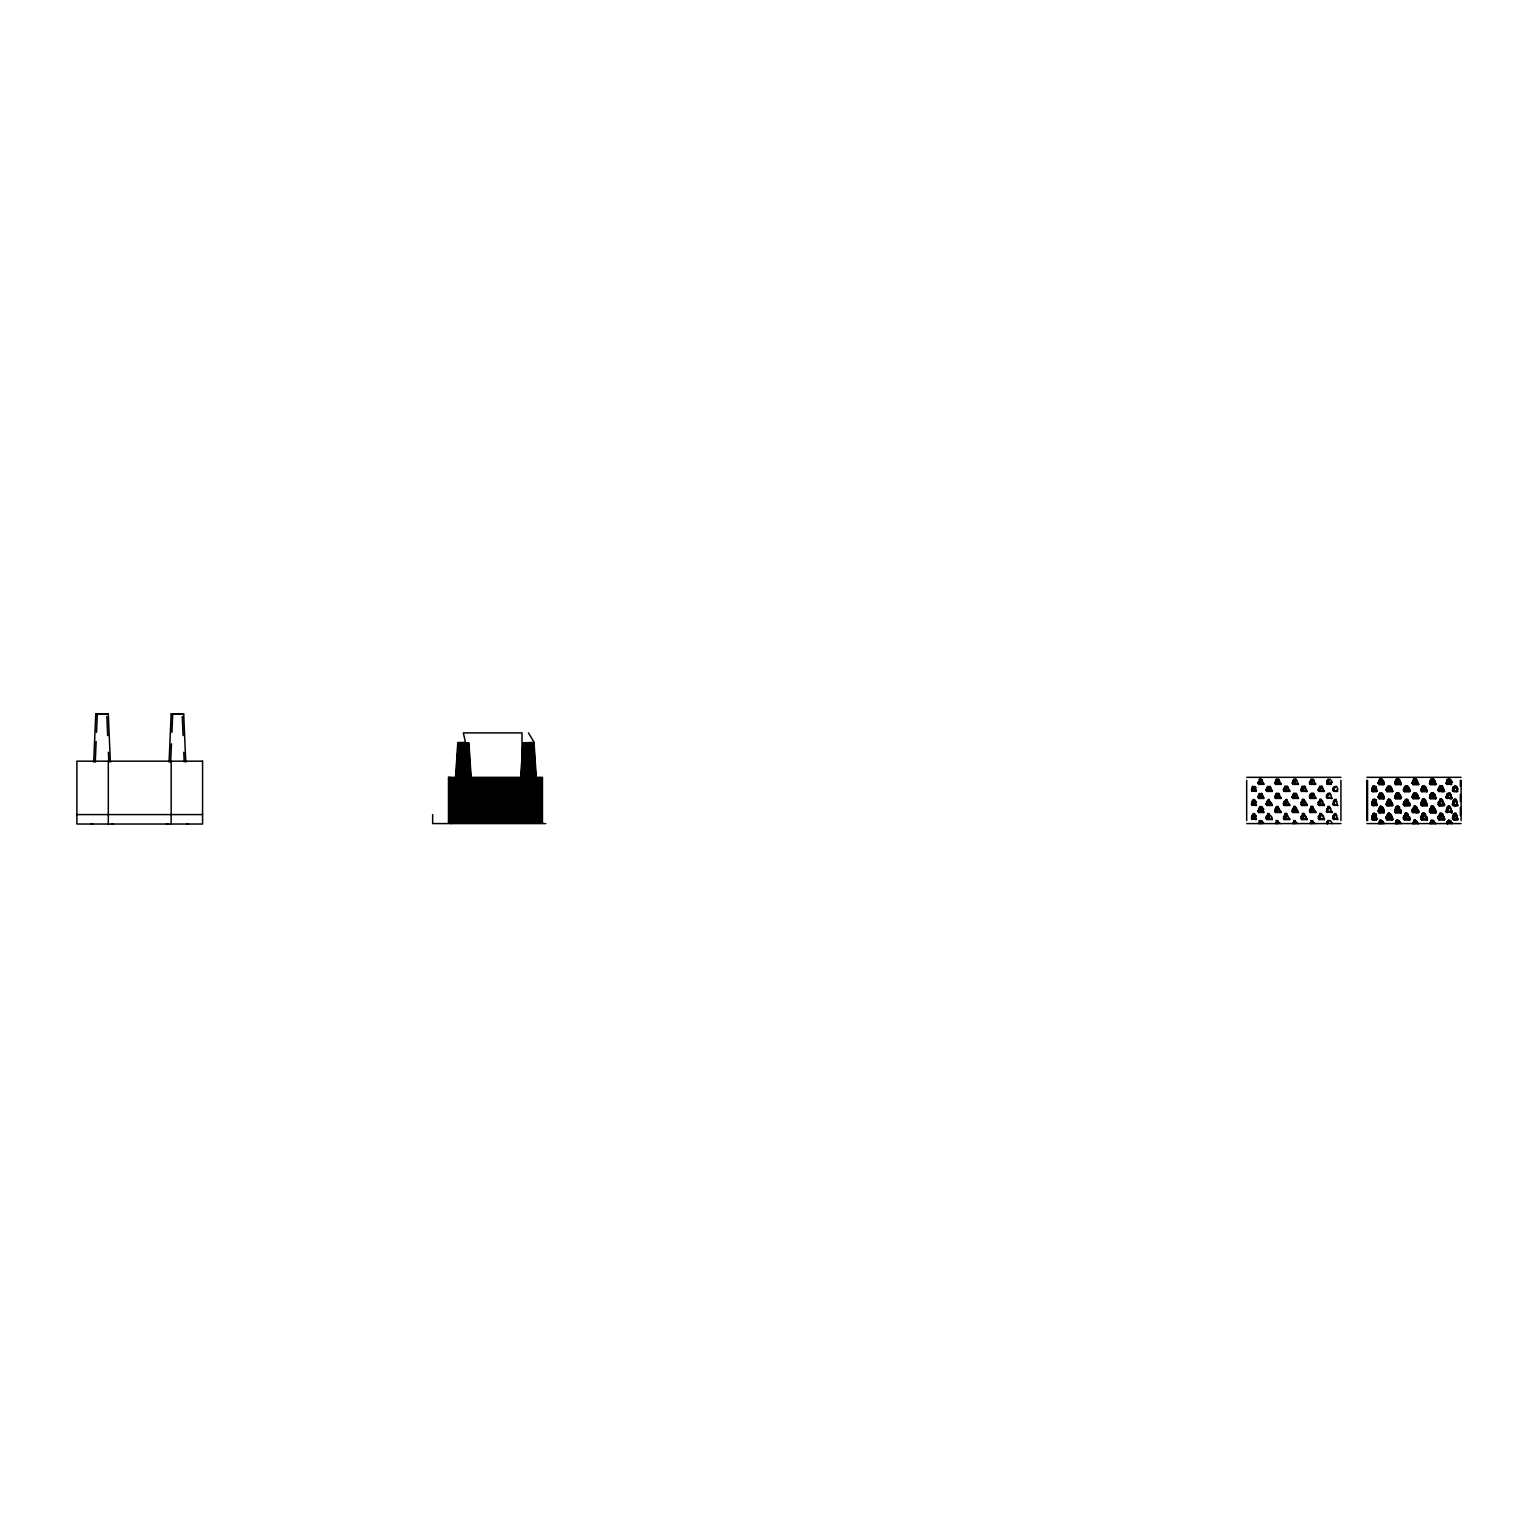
<?xml version="1.0" encoding="UTF-8"?>
<svg xmlns="http://www.w3.org/2000/svg" width="1538" height="1538" viewBox="0 0 1538 1538"><rect width="100%" height="100%" fill="white"/><g stroke="black" fill="none" stroke-linecap="round" stroke-linejoin="round"><path stroke-width="1.5" d="M1439.914 803.394L1440.529 799.106L1443.605 802.471M1320.796 803.47L1320.546 799.452L1320.123 803.47M1320.796 789.398L1321.315 786.379L1324.391 791.397L1318.97 791.397L1318.181 789.398L1319.469 790.397L1319.508 789.398M1372.107 818.639L1372.627 817.255L1374.78 818.85C1380.393 818.235 1372.78 822.023 1372.107 818.639L1374.78 818.85L1374.453 817.389M1404.79 815.255L1405.04 813.41L1406.866 813.294L1410.038 819.677L1404.271 819.773L1403.252 817.466L1404.252 815.409L1405.674 817.466M1421.631 815.409L1420.612 817.485L1421.65 819.773L1427.418 819.677L1427.072 818.581L1422.169 818.87L1421.631 815.409L1423.073 817.466M1320.796 816.543L1321.315 813.525L1323.622 816.543M1404.002 789.129L1404.271 791.609L1409.231 791.705L1410.115 790.321L1404.713 790.686L1404.002 789.129L1405.905 785.976L1409.116 788.379M1406.77 817.524L1406.866 813.294M1413.076 781.342L1414.652 782.361L1413.864 779.343L1416.229 779.343L1418.69 784.457L1418.363 783.342L1414.422 783.746L1413.71 779.208L1416.325 779.17L1417.805 781.342M1440.933 817.524L1441.49 813.525L1444.336 817.543M1318.95 789.398L1319.758 787.379L1320.123 790.397M1430.859 808.219L1431.109 806.354L1432.935 806.258L1436.204 811.43L1430.859 811.833L1430.321 808.373L1431.763 810.43M1439.683 789.398L1439.645 790.397L1439.145 787.379L1440.299 790.397M1327.832 810.507L1327.928 807.488L1329.428 806.489L1332.023 812.506L1326.448 811.506L1328.044 806.489L1329.428 806.489M1415.479 782.323L1415.633 779.824L1414.191 779.997M1448.008 810.507L1448.104 807.488L1449.603 806.489L1452.199 812.506L1446.604 811.506L1448.219 806.489L1449.603 806.489M1320.123 817.543L1319.758 813.525L1321.315 813.525M1327.832 796.434L1328.044 793.416L1330.101 793.416L1332.023 798.433L1326.487 797.434L1326.602 795.415L1329.428 793.416L1330.755 794.415M1440.299 817.543L1439.914 813.525L1441.49 813.525M1448.008 796.434L1448.219 793.416L1450.276 793.416L1452.199 798.433L1446.662 797.434L1446.777 795.415L1449.603 793.416L1450.93 794.415M1327.832 782.361L1328.044 779.343L1329.428 779.343L1327.256 783.361M1396.331 779.208L1397.023 783.746L1401.003 783.361L1401.329 784.457L1395.581 784.572L1394.774 782.227L1396.331 779.208L1398.946 779.151L1400.426 781.342M1404.252 815.409L1404.771 818.87L1409.692 818.601L1410.038 819.677M1440.299 803.47L1441.49 799.222M1448.008 782.361L1448.219 779.343L1449.603 779.343L1447.431 783.361M1417.613 809.276L1418.824 811.43L1413.46 811.833L1414.249 809.334L1412.941 808.373L1414.364 810.411L1414.537 806.162L1418.594 810.507M1327.832 823.58L1328.044 820.561L1329.428 820.561L1327.332 821.561L1327.332 823.58L1328.044 821.561M1334.888 801.452L1332.831 804.47L1337.695 805.47L1335.907 799.452L1333.504 803.47L1333.465 802.471M1381.566 811.91L1378.779 810.238L1379.067 808.373L1381.278 809.334L1381.566 811.91L1384.373 811.564L1380.393 806.335L1379.413 808.257L1381.47 810.411M1448.008 823.58L1448.219 820.561L1449.603 820.561L1446.604 823.176L1448.585 820.158L1451.757 823.58M1454.525 801.452L1453.679 803.47L1456.082 799.452L1457.851 805.47L1453.025 804.47L1455.063 801.452M1327.256 797.434L1327.332 794.415L1328.774 795.415M1404.675 816.217L1405.04 813.41L1406.751 813.525L1409.904 819.562L1404.386 819.562L1404.386 816.543M1422.169 815.255L1422.419 813.391L1424.246 813.294L1424.188 816.486L1424.13 813.525L1422.554 813.525L1423.342 816.543L1422.554 815.524M1447.431 797.434L1447.508 794.415L1448.95 795.415M1333.465 789.398L1335.907 786.379M1446.874 810.43L1446.854 808.334M1453.641 789.398L1455.063 786.379L1456.832 788.379M1398.849 822.561L1397.273 820.561L1397.273 823.58L1396.485 820.561L1400.637 823.407L1396.792 823.272L1396.35 820.427L1398.177 820.331L1401.214 823.58M1414.422 783.746L1412.691 782.092L1413.71 779.208M1430.744 809.18L1431.109 806.354M1319.469 818.543L1318.97 815.524L1319.546 816.543M1381.547 797.818L1378.779 796.165L1378.298 797.511L1379.759 798.818L1384.238 798.549L1384.296 797.472L1381.547 797.818L1379.721 793.281L1382.508 793.916L1382.489 796.396M1422.054 816.217L1422.419 813.391M1439.645 818.543L1439.145 815.524L1439.703 816.543M1379.721 779.208L1382.028 779.132L1384.315 783.284L1381.528 783.746L1379.721 779.208L1382.508 779.824L1382.489 782.323M1319.489 803.47L1319.469 804.47L1318.181 802.471L1318.97 801.452L1320.142 802.471L1318.97 801.452M1337.272 789.398L1337.272 791.397L1334.35 791.397L1333.138 788.379L1334.888 787.379L1333.523 788.379M1417.998 823.426L1415.556 820.331L1413.73 820.427L1414.191 823.272L1418.594 823.58M1432.897 782.323L1432.916 779.035L1431.09 779.208L1431.82 783.765L1435.704 783.323L1436.05 784.418L1433.666 779.228L1435.185 781.342M1432.878 796.396L1433.032 793.916L1431.09 793.281L1433.704 793.224L1435.185 795.415M1432.878 810.488L1432.935 806.258M1439.664 803.47L1439.645 804.47L1438.357 802.471L1439.472 801.183M1452.833 787.033L1455.621 786.149L1457.447 791.397L1453.122 790.397L1455.063 787.379L1453.698 788.379M1405.597 800.144L1407.904 800.202L1410.019 805.585L1405.117 805.874L1403.348 804.566L1405.021 800.318L1406.828 801.202L1406.77 803.451L1406.751 799.452L1406.751 801.452L1405.963 800.452M1431.244 796.434L1431.244 797.434L1429.667 795.415L1430.34 798.645L1436.088 798.53L1435.761 797.434L1430.821 797.741L1431.09 793.281M1328.851 781.342L1327.332 780.343L1326.813 783.361L1326.948 782.361M1413.46 808.219L1413.749 806.373L1415.441 806.489L1417.805 810.507M1449.027 781.342L1447.508 780.343L1446.989 783.361L1447.123 782.361M1327.256 810.507L1328.044 806.489M1440.952 816.486L1440.568 813.141L1439.933 817.485M1447.566 821.427L1446.816 823.33L1451.276 823.445M1447.431 810.507L1448.219 808.488M1333.465 816.543L1333.504 815.524M1435.377 823.426L1432.935 820.331L1431.109 820.427L1431.57 823.272L1435.973 823.58M1453.641 816.543L1453.679 815.524M1453.429 819.639L1452.872 817.485L1453.006 818.677C1458.524 825.022 1458.409 810.18 1453.179 814.16M1322.872 788.379L1322.103 786.379L1319.758 786.379L1320.142 788.379L1318.97 787.379M1439.703 786.226L1440.01 790.801L1444.009 790.378L1444.432 791.474L1442.202 786.226L1439.703 786.226L1439.895 789.302M1443.605 788.379L1442.26 786.379L1439.914 786.379L1440.318 788.379L1439.145 787.379M1453.256 815.371L1452.968 818.543L1457.851 819.562L1456.082 813.525L1453.795 814.525L1456.082 813.525L1456.409 814.525M93.683 762.098L95.76 713.978L108.314 713.978L110.371 762.098M95.26 762.156L96.144 741.547M96.529 732.376L97.317 714.055M169.084 762.098L171.16 713.978L183.695 713.978L185.771 762.098M170.66 762.156L171.449 743.834M171.929 732.376L172.717 714.055L183.714 713.978M1447.719 810.488L1447.835 808.296M1439.472 815.255L1439.203 818.889L1444.567 818.466L1444.567 819.562L1439.145 819.562L1439.145 815.524M1447.719 796.396L1448.027 793.935M1447.739 782.323L1449.354 779.112L1451.257 784.495L1446.047 783.496L1447.027 779.997L1449.354 779.112M1454.448 786.226L1453.968 791.609L1456.947 791.609L1457.447 789.398M1454.467 799.318L1452.353 804.797C1459.716 811.295 1457.236 794.012 1452.718 801.279M1375.76 787.379L1372.723 786.379L1372.127 790.474L1373.146 791.782L1376.721 791.512L1375.587 787.302L1373.645 785.976L1373.299 788.071L1375.664 790.782L1376.779 790.321M1453.218 788.302L1453.025 790.397L1457.447 791.397M1376.721 805.604C1377.414 799.414 1371.262 797.703 1372.127 804.547L1373.665 805.893L1377.298 804.778L1372.127 804.547M1376.01 819.927L1376.625 817.543L1374.876 813.525M1379.413 794.204L1379.086 798.645M1327.294 823.58L1328.044 820.561M1371.723 804.47L1376.645 804.47L1376.202 805.47L1371.723 804.47L1372.723 800.452L1376.029 801.452L1374.876 799.452M1329.928 782.361L1331.389 782.361L1331.389 784.361L1327.332 784.361L1327.332 780.343M1415.556 806.258L1415.479 810.488L1415.441 806.489M1450.084 782.361L1451.564 782.361L1451.564 784.361L1447.508 784.361L1447.508 780.343M1318.97 802.471L1318.97 805.47L1324.391 805.47L1321.315 799.452L1319.758 799.452L1319.546 802.471M1439.145 802.471L1439.184 804.797C1445.682 803.682 1444.874 806.777 1438.972 805.701L1438.222 802.375L1439.914 801.452L1440.299 802.471L1438.953 801.336M1383.162 823.58L1379.432 822.311L1379.759 820.446L1383.277 822.33M1422.15 801.202L1423.054 803.374L1422.439 799.356L1424.246 799.222L1426.495 802.471M1439.164 802.144L1439.145 805.47L1444.567 805.47L1441.49 799.452L1439.914 799.452L1439.722 802.471L1439.145 801.452M1449.969 793.243L1446.97 794.089L1446.97 797.838L1451.238 797.415L1451.834 798.53L1449.354 793.05M1395.235 810.199L1395.581 812.718L1401.349 812.641L1401.003 811.545L1396.062 811.814L1395.562 808.373L1396.408 806.412L1398.061 808.488L1396.485 807.488L1398.061 806.489L1401.214 812.506L1395.697 812.506L1394.889 809.507L1396.485 811.506L1396.485 810.507M1444.009 790.378L1442.163 791.82L1438.088 790.474C1438.049 787.283 1440.606 787.994 1438.953 787.264M1447.777 806.354L1445.951 811.756L1451.853 812.622L1450.276 807.258L1448.565 806.104L1447.316 807.123M1379.125 780.285L1379.086 784.553L1383.469 784.688L1384.315 783.284M1427.399 791.493L1424.207 786.014L1422.15 787.148L1423.131 790.801L1427.053 790.397L1427.399 791.493L1421.65 791.609L1421.631 787.264L1423.131 790.801M1447.123 784.572L1446.297 783.438C1446.451 780.42 1447.296 785.726 1449.892 783.515L1451.257 784.495M1384.238 798.549L1382.028 793.204L1379.721 793.281M1447.546 808.488L1446.97 810.507L1446.777 809.507M1380.624 810.507L1380.759 811.506L1378.144 810.507L1379.086 812.718L1384.238 812.641L1383.585 809.43M1387.449 815.275L1387.776 813.429L1389.506 813.294L1392.659 819.677L1387.007 819.773L1386.988 815.409L1388.526 817.447M1436.088 798.53L1434.627 794.339M1387.43 787.187L1386.238 789.263L1387.007 791.609L1392.64 791.512L1391.198 787.302L1388.564 785.976L1387.43 787.187L1388.603 790.782L1392.736 790.321M1413.46 794.166L1412.153 796.299L1412.961 798.645L1418.709 798.549L1417.248 794.339L1414.614 792.993L1413.46 794.166L1414.441 797.838L1418.805 797.357M1422.554 802.471L1422.554 799.452L1424.13 799.452L1427.283 805.47L1421.766 805.47L1420.977 803.47L1421.766 801.452L1423.342 802.471L1422.554 801.452L1420.881 802.394L1420.727 804.566L1422.496 805.874L1427.399 805.585L1425.937 801.375M1390.275 786.168L1389.545 789.359L1389.506 787.379L1390.179 788.379M1398.946 793.204L1401.445 797.357L1397.042 797.818L1395.966 795.108L1396.331 793.281L1398.946 793.204L1398.08 796.396L1398.061 794.415L1399.638 796.434M1401.445 797.357L1400.522 798.78L1395.581 798.645L1395.562 794.3L1397.042 797.818M1416.325 793.204L1415.479 796.396L1415.441 794.415L1416.229 795.415M1430.455 810.507L1430.455 808.488L1432.032 809.507L1431.244 808.488L1429.302 810.43L1431.186 812.91L1436.088 812.622L1436.204 811.43M1446.393 809.392L1447.623 808.219M1454.467 813.391L1452.41 817.37M1263.082 783.361L1263.755 784.361L1258.661 784.361L1257.988 782.361L1260.526 783.361L1259.564 781.342L1261.371 783.361M1378.779 810.238L1378.836 812.506L1383.931 812.506L1382.835 809.507M1383.258 783.361L1383.931 784.361L1378.836 784.361L1378.144 782.361L1380.701 783.361L1379.74 781.342L1381.528 783.361M1391.909 802.394L1392.659 805.585L1387.795 805.874L1386.123 804.566L1388.487 799.299L1392.524 803.47M1395.581 784.572L1395.312 782.092L1397.023 783.746M1395.37 781.266L1396.908 782.227L1396.062 780.17M1397.984 823.522L1398.177 820.331M1401.349 812.641L1398.177 806.258L1396.196 807.373L1396.965 810.411L1395.562 808.373M1417.017 809.507L1418.594 812.506L1413.076 812.506L1412.269 810.507L1413.076 808.488L1414.652 809.507L1413.864 808.488L1412.172 809.411L1412.038 811.603L1417.056 812.929L1418.824 811.43M1427.495 804.393L1422.131 804.797L1421.362 802.298M1427.418 819.677L1424.246 813.294M1418.363 783.342L1417.921 784.63L1412.961 784.572L1412.691 782.092M1435.704 783.323L1435.319 784.591L1430.34 784.572L1430.321 780.227L1431.82 783.765M1438.953 815.39L1437.953 817.485L1438.972 819.773L1444.47 819.658L1441.49 813.294M1422.4 786.245L1424.323 786.879L1424.188 789.359L1424.13 786.379L1425.707 787.379L1427.283 791.397L1421.766 791.397L1420.977 789.398L1422.554 790.397L1422.554 789.398M1318.97 816.543L1318.873 817.543L1318.97 815.524M1439.145 816.543L1439.049 817.543L1438.357 816.543M1326.775 811.506L1327.332 808.488M1398.08 782.323L1398.196 779.824L1396.792 779.997M1446.95 811.506L1447.508 808.488M1415.556 820.331L1415.402 823.522L1415.441 820.561L1413.864 820.561L1413.864 822.561L1414.652 823.58L1414.652 820.561L1416.229 822.561M1322.872 815.524L1324.391 819.562L1318.97 819.562L1318.181 816.543M1443.029 815.524L1444.567 818.543L1438.357 818.543M1333.196 815.524L1332.812 818.543L1337.695 819.562L1335.907 813.525L1333.619 814.525M1412.038 811.603L1413.46 811.833L1412.672 809.315M1457.024 815.524L1453.275 816.543L1453.372 815.524M1413.441 780.131L1414.306 782.227L1412.038 783.438M1263.102 797.434L1263.755 798.433L1258.661 798.433L1257.988 796.434L1260.564 797.434L1258.661 795.415M1383.277 797.434L1383.931 798.433L1378.836 798.433L1378.144 796.434L1380.74 797.434L1378.836 795.415M1403.348 818.639L1404.771 818.87L1403.983 816.332M1379.432 822.311L1378.952 823.58L1381.22 823.291L1379.759 820.446M1326.602 795.415L1326.794 797.434L1328.044 794.415M1430.052 809.296L1430.859 811.833L1429.417 811.603M1446.777 795.415L1446.97 797.434L1448.219 794.415M1453.41 788.321L1452.372 790.724L1453.968 791.609M1421.362 816.313L1422.169 818.87L1420.727 818.639M1396.1 822.292L1395.427 823.58L1396.792 823.272L1396.35 820.427M1413.48 822.292L1412.807 823.58L1414.191 823.272L1413.73 820.427M1439.722 813.391L1439.164 816.217M1453.41 802.355L1453.968 805.701M1453.391 816.428L1452.295 818.793L1453.987 819.831M1430.859 822.272L1430.186 823.58L1431.57 823.272L1431.109 820.427M1447.681 823.522L1447.816 822.426M1384.238 812.641L1383.854 811.814M1327.332 798.433L1326.967 796.434M1447.508 798.433L1447.143 796.434M1439.856 787.052L1441.144 786.879L1440.933 789.359L1441.49 786.379L1444.567 791.397L1439.145 791.397L1439.126 789.398M1263.121 811.506L1263.755 812.506L1258.661 812.506L1257.988 810.507L1260.583 811.506L1260.449 810.507M1383.296 811.506L1383.931 812.506M1439.837 802.317L1439.722 799.318M1438.088 804.566L1439.184 804.797L1438.703 802.259M1321.911 787.379L1322.103 786.379M1442.086 787.379L1442.26 786.379M1451.238 797.415L1450.622 798.837L1445.989 797.626L1447.777 793.262M1337.272 791.397L1332.85 790.397L1333.042 789.398M1447.085 780.227L1446.854 782.265L1447.777 779.189M1446.97 797.838L1447.604 794.146M1438.511 817.236L1438.203 816.428M1446.374 810.334L1447.085 808.354M1267.62 787.379L1269.984 786.379L1272.349 791.397L1266.831 791.397L1266.831 787.379L1268.639 790.397M1387.795 787.379L1390.16 786.379L1392.524 791.397L1387.007 791.397L1387.007 787.379L1388.814 790.397M1448.219 820.561L1447.2 823.58M1373.261 813.525L1376.029 814.525L1373.261 813.525L1372.627 817.255L1372.223 815.524L1375.414 817.543M1251.548 790.397L1252.047 791.397L1256.277 790.397L1251.548 790.397L1251.548 789.398L1254.47 790.397L1252.047 788.379L1255.277 790.397M1270.773 802.471L1272.349 805.47L1266.831 805.47L1266.831 801.452L1268.639 804.47M1371.723 790.397L1372.223 791.397L1376.452 790.397L1371.723 790.397L1371.723 789.398L1374.645 790.397L1372.223 788.379L1375.453 790.397M1390.948 802.471L1392.524 805.47L1387.007 805.47L1387.007 801.452L1388.814 804.47M1379.086 784.553L1378.779 782.111L1381.528 783.746M1430.321 794.3L1430.821 797.741L1429.417 797.511M1268.639 817.543L1267.62 813.525L1271.561 816.543L1272.349 819.562L1266.831 819.562L1266.062 817.543L1267.927 818.543L1267.889 817.543M1388.814 817.543L1387.795 813.525L1391.736 816.543L1392.524 819.562L1387.007 819.562L1386.238 817.543L1388.083 818.543L1388.064 817.543M1448.219 821.561L1447.45 823.58L1447.508 821.561M1334.35 819.562L1334.35 815.524L1336.849 815.524M1447.931 807.488L1448.219 806.489M1454.525 819.562L1454.525 815.524M1333.504 803.47L1334.35 802.471M1453.679 803.47L1454.525 802.471M1327.025 823.58L1327.332 821.561M1334.35 815.524L1333.523 818.543M1453.41 816.543L1453.122 817.543L1454.525 816.543L1453.679 818.543M1389.372 813.525L1389.506 817.543L1388.506 813.218L1390.794 815.294M1375.952 816.543L1373.972 816.543L1372.723 814.525L1373.665 813.371L1376.433 814.006M1427.053 790.397L1426.61 791.686L1426.207 790.628M1401.003 783.361L1400.541 784.668L1400.118 783.611M1446.931 782.073L1446.97 783.765M1424.13 799.452L1424.13 803.47L1423.208 799.145L1425.553 801.26M1431.244 808.488L1431.244 806.489L1432.82 806.489L1435.973 811.506L1435.281 812.852L1434.839 811.776M1332.985 803.47L1334.35 801.452M1427.072 818.581L1426.572 819.908L1426.13 818.831M1453.929 801.317L1452.449 803.297L1453.852 802.24M1383.873 783.611L1384.219 784.476M1401.003 811.545L1400.503 812.871L1400.041 811.814M1251.548 804.47L1256.027 805.47L1256.469 804.47L1251.548 804.47L1251.548 803.47L1254.508 804.47L1254.258 803.47M1383.873 797.722L1383.45 798.78L1384.296 797.472M1452.564 789.302L1453.929 787.264M1379.086 812.718L1378.413 810.372M1376.721 791.512L1377.279 790.686M1447.085 794.3L1446.412 795.338M1452.506 789.225L1454.39 787.129M1320.834 800.452L1321.315 799.452M1440.991 800.452L1441.49 799.452M1251.548 818.543L1256.027 819.562L1256.508 818.543L1251.548 818.543L1251.548 817.543L1254.547 818.543L1254.335 817.543M1374.511 817.543L1374.722 818.543L1371.723 817.543L1372.223 819.562L1376.202 819.562L1376.183 816.447M1334.35 787.379L1332.85 790.397M1333.292 817.543L1333.811 816.543M1453.468 817.543L1453.968 816.543M1453.833 788.225L1453.333 790.474M1328.044 779.343L1327.313 781.342L1328.044 780.343M1448.219 779.343L1447.489 781.342L1448.219 780.343M1329.486 794.415L1330.101 793.416M1449.661 794.415L1450.276 793.416M1328.044 793.416L1327.313 795.415L1327.332 794.415M1448.219 793.416L1447.469 795.415L1447.508 794.415M1376.721 819.677L1377.414 818.601M1333.235 801.452L1334.888 799.452M1453.41 801.452L1455.063 799.452M1258.661 784.361L1259.353 779.343L1261.506 779.343L1263.755 784.361M1378.836 784.361L1379.528 779.343L1381.682 779.343L1383.931 784.361M1372.684 791.589L1375.664 790.782M1258.661 798.433L1258.661 794.415L1261.371 797.434M1378.836 798.433L1378.836 794.415L1381.547 797.434M1372.684 805.681L1373.588 804.605L1372.204 803.336L1374.684 804.47L1375.587 803.355L1376.202 805.47M1332.946 790.397L1333.811 788.379L1334.35 791.397M1453.122 790.397L1454.525 787.379M1258.661 812.506L1259.564 811.506L1257.988 810.507M1378.836 812.506L1380.566 811.814L1380.297 810.353M1372.665 819.754L1373.665 818.716L1372.107 817.428M1453.025 790.397L1453.968 788.379L1454.525 791.397M1252.047 791.397L1253.201 790.397L1252.047 787.379M1372.223 791.397L1373.376 790.397L1372.223 789.398L1372.876 787.225M1252.047 805.47L1253.355 804.47L1252.047 801.452L1255.277 804.47M1372.223 805.47L1373.53 804.47L1372.223 803.47M1453.929 815.39L1452.776 816.217L1454.41 815.236M1252.047 819.562L1253.47 818.543L1251.548 817.543M1372.223 819.562L1373.645 818.543L1371.723 817.543M1333.292 787.379L1334.888 786.379M1453.468 787.379L1455.063 786.379M1454.41 801.183L1452.891 802.144M1449.354 820.331L1448.085 821.042L1449.584 822.349M1448.104 806.95L1449.354 806.258M1453.275 816.543L1455.063 815.524L1455.063 813.525M1333.696 800.452L1335.907 799.452M1453.871 800.452L1456.082 799.452L1456.409 800.452M1456.082 786.379L1453.295 788.379M1453.698 799.914L1455.621 799.222M1453.641 814.006L1455.621 813.294M1453.545 786.898L1455.621 786.149M1445.989 797.626L1446.239 796.338M1388.045 803.47L1386.238 804.47L1392.755 804.393M1403.348 804.566L1410.135 804.393M1386.103 818.639L1392.332 818.601L1392.659 819.677M1446.374 811.853L1451.93 811.43M1452.679 818.947L1457.37 818.466M1452.66 804.874L1457.851 805.47M1447.027 779.997L1449.354 781.112M1452.353 804.701L1453.333 804.566M1439.895 814.16L1442.452 815.313M1389.506 788.379L1387.795 786.379L1389.66 786.879M1399.445 822.311L1398.215 821.023L1396.754 822.388M1408.135 815.294L1406.905 813.986L1405.444 815.332M1416.844 808.257L1415.594 806.95L1414.153 808.257M1414.153 821.215L1416.825 822.311M1405.174 787.379L1405.963 789.398L1405.174 790.397L1403.579 789.398L1404.386 791.397L1409.904 791.397L1407.539 786.379L1405.174 786.379L1407.635 786.168M1396.331 793.281L1398.196 793.916M1422.861 814.16L1425.534 815.294M1413.71 793.281L1415.614 793.916M1434.243 808.296L1433.012 806.95L1431.532 808.315M1431.57 821.215L1434.223 822.33M1431.09 779.208L1434.185 781.112M1373.165 786.245L1376.433 786.879M111.467 824.022L113.024 823.945M186.867 824.022L188.424 823.945M1439.779 801.24L1441.01 801.221L1440.529 799.106M1422.823 815.371L1424.207 815.351M95.779 713.978L108.294 713.978M542.587 777.324L448.365 777.324L455.402 778.324M1246.703 777.324L1340.905 777.324M1366.878 777.324L1461.081 777.324M542.587 778.324L448.365 778.324L455.344 779.343M542.587 779.343L448.365 779.343L455.286 780.343M1276.309 779.343L1278.674 779.343L1281.039 784.361L1275.521 784.361L1274.733 782.361L1276.309 783.361L1276.309 779.343L1277.886 781.342M1293.689 781.342L1293.689 779.343L1296.053 779.343L1298.418 784.361L1292.9 784.361L1292.9 781.342M1311.068 781.342L1311.068 779.343L1312.645 779.343L1315.797 784.361L1315.009 783.361L1315.009 784.361L1310.28 784.361L1309.492 782.361L1311.068 783.361L1311.068 780.343M1396.485 779.343L1398.849 779.343L1401.214 784.361L1395.697 784.361L1394.889 782.361L1396.485 783.361L1396.485 779.343L1398.061 781.342M1431.244 781.342L1431.244 779.343L1432.82 779.343L1435.973 784.361L1435.185 783.361L1435.185 784.361L1430.455 784.361L1429.667 782.361L1431.244 783.361L1431.244 780.343M542.587 780.343L448.365 780.343L455.21 781.342M1259.353 779.343L1262.256 780.343M1275.521 784.361L1276.309 780.343M1277.886 782.361L1277.886 779.343L1279.462 780.343M1292.9 784.361L1293.689 780.343M1293.689 779.343L1296.053 781.342M1295.265 782.361L1295.265 779.343L1296.842 780.343M1311.068 779.343L1313.433 781.342M1379.528 779.343L1382.412 780.343M1395.697 784.361L1396.485 780.343M1398.061 782.361L1398.061 779.343L1399.638 780.343M1413.864 780.343L1413.076 784.361L1418.594 784.361L1415.441 779.343L1415.441 782.361M1413.864 779.343L1416.229 781.342M1431.244 779.343L1433.608 781.342M542.587 781.342L448.365 781.342L455.152 782.361M542.587 782.361L448.365 782.361L455.075 783.361M1260.333 782.361L1261.256 781.342L1260.064 779.343L1262.487 781.342M1276.309 782.361L1275.521 780.343M1293.689 782.361L1292.9 780.343M1380.509 782.361L1381.432 781.342L1380.24 779.343L1382.662 781.342M1396.485 782.361L1395.697 780.343M1413.076 784.361L1412.269 782.361L1413.864 783.361L1413.864 782.361M542.587 783.361L448.365 783.361L455.017 784.361M1257.988 783.361L1263.755 783.361M1274.733 783.361L1281.039 783.361M1292.112 783.361L1298.418 784.361M1309.492 783.361L1315.009 784.361M1326.602 782.361L1331.389 784.361M1378.144 783.361L1383.931 783.361M1394.889 783.361L1401.214 783.361M1412.269 783.361L1418.594 784.361M1429.667 783.361L1435.185 784.361M1446.777 782.361L1451.564 784.361M542.587 784.361L448.365 784.361L454.94 785.38M542.587 785.38L448.365 785.38L454.883 786.379M542.587 786.379L448.365 786.379L454.825 787.379M1252.547 787.379L1252.547 786.379L1255.585 787.379M1284.999 788.379L1284.999 786.379L1287.364 786.379L1289.728 791.397L1284.211 791.397L1283.423 789.398L1284.999 790.397L1284.999 787.379M1301.59 789.398L1301.59 787.379L1303.167 788.379L1302.378 786.379L1304.743 786.379L1307.108 791.397L1301.59 791.397L1300.802 789.398L1302.378 790.397L1302.378 789.398M1421.766 789.398L1421.766 787.379L1423.342 788.379L1422.554 786.379L1425.707 787.379M542.587 787.379L448.365 787.379L454.748 788.379M1255.854 787.379L1252.547 786.379M1270.773 787.379L1267.62 786.379M1284.999 786.379L1287.364 788.379M1286.575 786.379L1288.152 787.379M1302.378 786.379L1304.743 788.379M1303.955 789.398L1303.955 786.379L1305.531 787.379M1320.181 787.379L1321.603 788.379M1376.029 787.379L1372.723 786.379M1390.948 787.379L1388.756 787.379L1388.814 789.398L1387.449 788.071M1405.174 788.379L1405.174 786.379L1407.539 788.379M1406.751 786.379L1408.327 787.379M1422.554 786.379L1424.919 788.379M1440.356 787.379L1441.779 788.379M542.587 788.379L448.365 788.379L454.69 789.398M1333.138 788.379L1334.35 788.379M542.587 789.398L448.365 789.398L454.614 790.397M1254.181 789.398L1255.219 789.398L1254.681 787.379L1255.854 788.379M1266.831 791.397L1266.062 789.398L1267.908 790.397L1266.831 787.379M1267.87 789.398L1268.581 787.379L1269.331 789.398M1374.338 789.398L1375.395 789.398L1374.857 787.379L1376.625 789.398L1376.491 788.302M1387.007 791.397L1386.238 789.398L1388.083 790.397L1388.045 789.398M542.587 790.397L448.365 790.397L454.556 791.397M1266.062 790.397L1272.349 790.397M1283.423 790.397L1289.728 790.397M1300.802 790.397L1307.108 791.397M1318.181 790.397L1324.391 791.397M1392.524 790.397L1386.238 790.397L1388.603 790.782M1403.579 790.397L1409.904 790.397M1420.977 790.397L1427.283 791.397M1438.357 790.397L1444.567 791.397M542.587 791.397L448.365 791.397L454.498 792.416M542.587 792.416L448.365 792.416L454.421 793.416M542.587 793.416L448.365 793.416L454.364 794.415M1259.353 794.415L1261.506 793.416L1263.755 798.433M1276.309 795.415L1276.309 793.416L1278.674 793.416L1281.039 798.433L1275.521 798.433L1274.733 796.434L1276.309 797.434L1277.098 796.434L1276.309 794.415M1292.9 796.434L1292.9 794.415L1294.477 795.415L1293.689 793.416L1296.053 793.416L1298.418 798.433L1292.9 798.433L1292.112 796.434L1293.689 797.434L1293.689 796.434M1310.28 798.433L1309.492 796.434L1310.28 794.415L1311.856 795.415L1311.068 793.416L1313.433 793.416L1315.797 798.433L1310.28 798.433L1309.492 795.415L1311.068 797.434L1311.068 796.434M1379.528 794.415L1381.682 793.416L1383.931 798.433M1396.485 795.415L1396.485 793.416L1398.849 793.416L1401.214 798.433L1395.697 798.433L1394.889 796.434L1396.485 797.434L1397.273 796.434L1396.485 794.415M1413.076 796.434L1413.076 794.415L1414.652 795.415L1413.864 793.416L1416.229 793.416L1418.594 798.433L1413.076 798.433L1412.269 796.434L1413.864 797.434L1413.864 796.434M1431.244 793.416L1433.608 793.416L1435.973 798.433L1430.455 798.433L1429.667 795.415L1430.34 798.645L1430.455 794.415L1432.032 795.415L1431.244 793.416L1432.032 796.434L1430.455 794.415M542.587 794.415L448.365 794.415L454.287 795.415M1259.353 793.416L1262.275 794.415L1263.006 796.434M1276.309 793.416L1279.462 794.415M1293.689 793.416L1296.842 794.415M1311.068 793.416L1313.433 795.415M1312.645 796.434L1312.645 793.416L1314.221 794.415M1379.528 793.416L1382.451 794.415L1383.162 796.434M1396.485 793.416L1399.638 794.415M1413.864 793.416L1417.017 794.415M1432.032 794.415L1433.608 795.415M1432.82 796.434L1432.82 793.416L1434.396 794.415M542.587 795.415L448.365 795.415L454.229 796.434M542.587 796.434L448.365 796.434L454.152 797.434M1260.391 796.434L1261.083 794.415M1380.566 796.434L1381.259 794.415M542.587 797.434L448.365 797.434L454.094 798.433M1257.988 797.434L1263.755 797.434M1274.733 797.434L1281.039 797.434M1292.112 797.434L1298.418 797.434M1309.492 797.434L1315.797 797.434M1326.487 797.434L1332.023 798.433M1378.144 797.434L1383.931 797.434M1394.889 797.434L1401.214 797.434M1412.269 797.434L1418.594 797.434M1429.667 797.434L1435.973 797.434L1435.3 798.741L1434.877 797.684M1446.662 797.434L1452.199 798.433M542.587 798.433L448.365 798.433L454.037 799.452M542.587 799.452L448.365 799.452L453.96 800.452M1253.085 799.452L1255.854 801.452L1252.547 800.452L1252.547 801.452M1269.331 803.47L1268.408 799.452L1271.561 803.47M1285.787 800.452L1286.575 801.452L1286.575 799.452L1289.728 805.47L1284.211 805.47L1283.423 803.47L1284.999 804.47L1284.999 803.47M1301.59 805.47L1301.59 801.452L1303.167 802.471L1302.378 799.452L1303.955 799.452L1307.108 804.47L1307.108 805.47L1301.59 805.47L1301.59 802.471M1373.261 799.452L1376.029 800.452L1373.261 799.452L1373.261 800.452M1389.506 799.222L1389.545 803.451L1388.583 799.452L1391.736 803.47M542.587 800.452L448.365 800.452L453.902 801.452M1267.62 801.452L1268.408 800.452M1387.795 801.452L1388.583 800.452M542.587 801.452L448.365 801.452L453.825 802.471M1267.62 800.452L1269.331 801.452L1269.196 799.452M1284.211 803.47L1284.211 801.452L1285.787 802.471L1284.999 800.452M1303.955 800.452L1303.167 799.452L1302.378 800.452L1303.955 801.452M1320.162 801.452L1319.758 799.452M1321.776 801.452L1322.872 801.452M1335.349 801.452L1336.849 801.452M1372.723 800.452L1376.029 801.452M1387.795 800.452L1389.506 801.452L1389.372 799.452M1404.386 801.452L1405.963 802.471L1404.386 801.452L1405.174 804.47L1405.174 803.47M1424.13 800.452L1423.342 799.452L1422.554 800.452L1424.13 801.452M1440.337 801.452L1439.914 799.452M1441.952 801.452L1444.547 804.393M1455.525 801.452L1457.024 801.452M542.587 802.471L448.365 802.471L453.768 803.47M1255.527 802.471L1256.027 805.47M1375.683 802.471L1375.683 804.855M1421.766 802.471L1421.766 805.47M542.587 803.47L448.365 803.47L453.71 804.47M1266.831 805.47L1266.062 803.47L1267.908 804.47L1267.889 803.47M1406.751 799.452L1409.904 805.47L1404.386 805.47L1404.386 803.47M542.587 804.47L448.365 804.47L453.633 805.47M1266.062 804.47L1272.349 804.47M1283.423 804.47L1289.728 804.47M1300.802 804.47L1307.108 804.47M1318.181 802.471L1318.181 804.47L1324.391 804.47M1332.831 804.47L1337.695 805.47M1392.524 804.47L1386.238 804.47L1387.007 805.47M1403.579 804.47L1409.904 804.47M1420.977 804.47L1427.283 804.47M1438.549 803.163L1438.357 804.47L1444.567 804.47M1453.006 804.47L1457.447 805.47L1455.083 804.47M542.587 805.47L448.365 805.47L453.575 806.489M542.587 806.489L448.365 806.489L453.499 807.488M1262.044 810.507L1260.064 806.489L1262.371 808.488M1277.098 810.507L1276.309 807.488L1277.886 806.489L1281.039 812.506L1275.521 812.506L1274.733 809.507L1276.309 811.506L1276.309 810.507M1292.9 809.507L1293.689 811.506L1293.689 806.489L1295.265 806.489L1297.63 810.507M1311.068 808.488L1311.856 809.507L1311.068 806.489L1312.645 806.489L1315.797 812.506L1310.28 812.506L1310.28 809.507M1382.22 810.507L1380.24 806.489L1382.527 808.488M542.587 807.488L448.365 807.488L453.441 808.488M1261.352 810.507L1259.353 808.488L1260.064 807.488M1311.856 807.488L1311.856 806.489L1311.856 810.507M1327.928 807.488L1326.794 810.507L1326.602 809.507M1380.24 807.488L1379.528 808.488L1381.528 810.507M1432.032 807.488L1432.032 806.489L1432.032 810.507M542.587 808.488L448.365 808.488L453.364 809.507M1258.661 810.507L1258.661 808.488L1261.295 809.507L1259.353 807.488M1261.16 808.488L1262.044 807.488L1260.064 806.489M1275.521 808.488L1277.098 809.507L1275.521 808.488L1275.521 812.506M1277.098 808.488L1276.309 806.489L1276.309 809.507M1292.9 808.488L1294.477 809.507L1292.9 808.488L1292.9 812.506L1298.418 812.506L1296.842 809.507M1296.053 808.488L1294.477 806.489L1294.477 808.488L1293.689 806.489M1311.856 808.488L1311.068 806.489M1329.197 808.488L1330.755 808.488M1378.836 810.507L1378.836 808.488L1381.47 809.507L1379.528 807.488L1382.489 808.277L1382.489 810.488M1381.316 808.488L1382.22 807.488L1380.24 806.489M1395.697 808.488L1397.273 809.507L1395.697 808.488L1395.697 812.506M1416.229 808.488L1414.652 806.489L1414.652 808.488L1413.864 806.489L1413.864 811.506L1413.076 809.507M1432.032 808.488L1431.244 806.489M1449.373 808.488L1450.93 808.488M542.587 809.507L448.365 809.507L453.306 810.507M1262.66 809.507L1263.755 812.506M1429.667 811.506L1435.973 811.506L1435.973 812.506L1430.455 812.506L1430.455 809.507M542.587 810.507L448.365 810.507L453.249 811.506M542.587 811.506L448.365 811.506L453.172 812.506M1257.988 811.506L1263.755 811.506M1274.733 811.506L1281.039 811.506M1292.112 809.507L1292.112 811.506L1298.418 811.506M1309.492 811.506L1315.797 811.506M1332.023 811.506L1326.448 811.506L1327.332 812.506M1383.931 811.506L1378.144 811.506L1379.528 811.66L1378.144 810.507M1394.889 811.506L1401.214 811.506M1412.269 809.507L1412.269 811.506L1418.594 811.506M1452.199 811.506L1446.604 811.506L1447.508 812.506M542.587 812.506L448.365 812.506L453.114 813.525M542.587 813.525L448.365 813.525L453.037 814.525M1253.085 813.525L1255.854 815.524L1252.547 814.525L1252.547 815.524L1255.777 816.543M1284.999 815.524L1285.787 816.543L1284.999 813.525L1286.575 813.525L1289.728 819.562L1284.211 819.562L1284.211 816.543M1302.378 815.524L1303.167 816.543L1302.378 813.525L1303.955 813.525L1306.32 817.543M76.9 814.582L202.574 814.582M542.587 814.525L448.365 814.525L452.979 815.524M1320.815 814.525L1320.162 815.524M1440.991 814.525L1440.318 815.524M542.587 815.524L448.365 815.524L452.922 816.543M1251.548 816.543L1252.355 817.543L1252.547 815.524L1255.258 817.543M1266.831 816.543L1266.947 817.543L1266.831 815.524L1268.639 816.543L1268.485 814.525L1269.331 817.543M1268.619 815.524L1269.196 813.525M1285.787 815.524L1284.999 813.525M1303.167 815.524L1302.378 813.525M1372.723 814.525L1376.029 815.524L1375.433 814.525M1387.007 816.543L1387.122 817.543L1387.007 815.524L1388.814 816.543L1387.795 814.525L1388.776 815.524M1404.386 815.524L1405.963 816.543L1404.386 815.524L1404.386 817.543M1405.963 815.524L1405.174 813.525L1405.174 815.524M1423.342 815.524L1422.554 813.525M542.587 816.543L448.365 816.543L452.845 817.543M1305.531 816.543L1307.108 819.562L1301.59 819.562L1301.59 816.543M1333.254 816.543L1334.888 815.524L1334.888 813.525M1425.707 816.543L1427.283 819.562L1421.766 819.562L1421.766 816.543M542.587 817.543L448.365 817.543L452.787 818.543M542.587 818.543L448.365 818.543L452.71 819.562M1266.062 816.543L1266.062 818.543L1272.349 818.543M1283.423 818.543L1289.728 818.543M1300.802 818.543L1307.108 818.543M1318.181 818.543L1324.391 818.543M1332.792 818.543L1337.695 818.543M1371.723 818.543L1376.683 818.543M1386.238 816.543L1386.238 818.543L1392.524 818.543M1403.579 818.543L1409.904 818.543M1420.977 818.543L1427.283 818.543M1452.949 818.543L1457.851 818.543M542.587 819.562L448.365 819.562L452.653 820.561M542.587 820.561L448.365 820.561L452.268 821.561M1258.661 823.58L1258.661 822.561L1260.199 823.58L1259.353 820.561L1262.429 822.561M1278.674 822.561L1277.098 820.561L1277.098 823.58L1276.309 820.561L1280.25 823.58M1296.053 822.561L1294.477 820.561L1294.477 823.58L1293.689 820.561L1297.63 823.58M1313.433 822.561L1311.856 821.561L1311.856 823.58L1311.068 820.561L1315.009 823.58M1379.067 822.446L1380.163 823.118L1378.836 823.58L1378.836 822.561L1380.374 823.58L1379.528 820.561L1380.951 820.561L1382.585 822.561M1433.608 822.561L1432.032 821.561L1432.032 823.58L1431.244 820.561L1435.185 823.58M542.587 821.561L448.365 821.561L451.884 822.561M542.587 822.561L448.365 822.561L451.499 823.58M1258.661 822.561L1261.314 823.58L1259.353 821.561L1260.622 821.561L1262.044 823.58M1261.198 822.561L1262.044 821.561L1259.353 820.561M1275.521 823.58L1276.309 822.561M1277.098 822.561L1276.309 820.561M1292.9 823.58L1293.689 822.561M1294.477 822.561L1293.689 820.561M1310.28 823.58L1311.068 822.561M1378.836 822.561L1381.489 823.58L1379.528 821.561L1380.797 821.561L1382.22 823.58L1382.508 821.023L1380.393 820.235L1382.47 822.407L1381.086 822.349M1381.374 822.561L1382.22 821.561L1379.528 820.561M1395.562 822.446L1395.697 823.58L1396.485 822.561M1397.273 822.561L1396.485 820.561M1412.941 822.446L1413.076 823.58L1413.864 822.561M1414.652 822.561L1413.864 820.561M1430.302 822.446L1430.455 823.58L1431.244 822.561M545.74 823.58L432.659 823.58L432.659 814.582M1246.703 823.58L1340.905 823.58M1366.878 823.58L1461.081 823.58M1422.208 800.337L1424.226 801.202L1424.246 799.222M1452.66 790.801L1456.947 791.609M1387.526 814.429L1389.545 815.332L1389.506 813.294M171.16 713.978L172.717 714.055M166.45 823.945L168.007 824.022M91.03 823.945L92.607 824.022M1372.127 790.474L1373.453 790.532L1372.396 789.148L1374.664 790.686L1372.223 787.379M1378.298 797.511L1380.528 797.722L1380.989 794.089M1396.792 808.2L1398.1 808.277L1398.08 810.488L1398.061 806.489M1405.021 800.318L1406.828 801.202L1406.866 799.222M1378.317 783.438L1380.47 783.649L1378.952 781.227M1373.165 800.318L1376.491 801.221L1373.376 800.144M1387.737 800.318L1389.564 801.221L1388.237 800.144M1430.705 796.261L1431.84 797.838M1374.299 789.148L1375.549 789.263L1374.799 787.052M1414.441 797.838L1412.038 797.511M1372.857 801.24L1375.587 803.355L1375.337 802.317L1372.684 801.336L1375.453 804.47M1394.658 797.511L1396.043 797.741L1395.312 796.165M1429.417 783.438L1430.801 783.669L1430.071 782.092M1420.727 790.474L1422.112 790.705L1421.381 789.129M1403.348 790.474L1405.617 789.282L1405.732 790.782M1394.678 783.438L1396.004 783.649L1395.946 782.111M1440.01 790.801L1438.088 790.474M1380.24 782.073L1381.393 782.208L1380.874 780.016M1381.22 795.281L1379.086 794.319M1438.068 818.639L1439.203 818.889M1422.054 817.351L1420.862 816.428M1382.508 793.916L1382.028 793.204M1430.725 810.334L1429.552 809.392M1394.658 811.603L1396.062 811.814L1396.081 808.238M1404.252 801.336L1405.751 804.874M1412.941 794.3L1414.21 795.261L1414.21 794.089M1414.191 781.189L1412.961 780.247L1413.864 781.342M1420.727 804.566L1422.131 804.797L1422.861 801.183M1380.393 806.335L1383.22 808.257M1384.123 823.58L1381.335 820.331M1374.357 799.202L1376.452 799.933M1373.396 814.217L1376.491 815.313M1376.029 815.524L1373.261 814.525L1375.087 815.217L1376.202 819.562M1455.025 818.543L1457.447 819.562L1454.89 818.812M1334.849 818.543L1337.695 819.562M1334.907 804.47L1337.272 805.47L1336.464 804.47M1380.124 807.181L1382.489 808.277L1381.335 806.258M1449.565 811.506L1452.199 812.506M1329.39 811.506L1332.023 812.506M1449.603 797.434L1451.564 798.433L1451.065 797.434M1329.428 797.434L1331.389 798.433L1330.889 797.434M1388.487 799.299L1390.813 801.24M1455.006 804.701L1457.293 805.566M1371.723 803.47L1373.53 804.47M1251.548 803.47L1253.355 804.47M1372.223 815.524L1373.972 816.543M1252.047 815.524L1253.797 816.543M1405.809 799.299L1408.174 801.24M1374.914 786.168L1376.337 786.995M1371.723 789.398L1373.376 790.397M1251.548 789.398L1253.201 790.397M1434.819 781.131L1432.916 779.035M1372.665 815.409L1375.568 816.543M1372.223 801.452L1373.722 802.471M1252.047 801.452L1253.547 802.471M1378.144 796.434L1379.644 797.434M1372.396 803.201L1374.722 804.759L1374.357 803.278M1257.988 796.434L1259.487 797.434M1449.7 811.756L1451.853 812.622M1457.851 819.562L1456.371 818.543L1457.313 819.658M1397.119 806.239L1399.465 808.257M1378.836 808.488L1380.259 809.507M1258.661 808.488L1260.083 809.507M1449.776 797.645L1451.276 798.722M1378.144 782.361L1379.548 783.361M1257.988 782.361L1259.372 783.361M1380.951 779.343L1382.22 782.361M1260.775 779.343L1262.044 782.361M1414.537 806.162L1415.594 806.95M1442.471 818.543L1444.567 819.562M1322.295 818.543L1324.391 819.562M1442.471 804.47L1444.567 805.47L1442.855 804.72M1322.315 804.47L1324.391 805.47M1431.936 806.123L1433.012 806.95M1442.49 790.397L1443.798 791.397L1443.605 790.397M1405.847 813.179L1406.905 813.986M1322.334 790.397L1323.622 791.397L1323.43 790.397M1423.246 813.141L1424.323 813.986M1397.177 820.196L1398.215 821.023M1414.575 820.177L1415.633 821.023M1378.836 794.415L1380.086 795.415M1258.661 794.415L1259.91 795.415M1415.537 778.978L1416.325 779.17M1379.067 808.373L1381.278 809.334L1381.066 808.161M1381.162 780.343L1382.22 781.342M1260.987 780.343L1262.044 781.342M1441.471 786.033L1442.202 786.226M1387.276 804.47L1386.238 803.47L1387.007 805.681M1266.062 803.47L1267.101 804.47M1386.238 789.398L1387.238 790.397M1266.062 789.398L1267.081 790.397M1372.204 789.282L1373.453 790.532M1387.007 815.524L1387.987 816.543M1266.831 815.524L1267.812 816.543M1387.968 802.471L1387.007 801.452L1388.622 804.874M1266.831 801.452L1267.793 802.471M1388.583 799.452L1389.506 800.452M1268.408 799.452L1269.331 800.452M1398.196 779.824L1399.426 781.15M1408.097 788.187L1406.905 786.879L1406.77 789.359L1406.751 787.379M1415.633 779.824L1416.806 781.131M1441.144 786.879L1442.298 788.167M1424.323 786.879L1425.495 788.167M1442.798 818.831L1444.47 819.658M1267.62 813.525L1270.004 815.524M1378.413 796.299L1379.451 797.568M1446.835 795.281L1446.874 796.357M1371.723 816.543L1372.53 817.543L1372.223 816.543M1413.345 795.108L1413.422 797.741L1412.691 796.146M1404.655 802.144L1404.752 804.778L1403.963 803.182M1442.913 790.609L1443.74 791.666M1433.608 779.343L1434.396 780.343M1429.667 782.361L1430.455 784.361M1435.973 798.433L1434.396 797.434M1438.357 804.47L1439.145 805.47M1425.707 790.397L1426.495 791.397L1426.495 790.397M1423.342 789.398L1421.766 787.379L1422.9 788.225L1422.9 787.033M1417.017 783.361L1417.805 784.361L1417.805 783.361M1420.977 789.398L1421.766 791.397M1433.608 806.489L1434.396 807.488M1412.269 782.361L1413.076 783.361M1433.608 809.507L1434.396 810.507M1435.973 812.506L1434.396 811.506M1424.919 799.452L1425.707 800.452M1422.554 799.452L1424.919 802.471M1427.283 805.47L1425.707 804.47M1429.667 809.507L1431.244 811.506L1431.244 809.507M1429.667 810.507L1430.455 812.506M1418.594 798.433L1417.017 797.434M1413.076 794.415L1414.652 796.434M1433.608 820.561L1434.396 821.561M1409.904 791.397L1408.327 790.397M1412.269 796.434L1413.076 798.433L1412.153 796.299M1431.244 820.561L1432.82 822.561M1424.919 813.525L1425.707 814.525M1398.849 781.342L1397.273 780.343L1397.273 783.361M1424.13 813.525L1426.495 817.543M1399.638 783.361L1401.214 784.361L1399.868 780.266M1424.919 815.524L1423.342 813.525L1423.342 817.543M1430.455 822.561L1431.244 823.58M1403.579 789.398L1404.386 791.397M1427.283 819.562L1425.707 818.543M1416.229 806.489L1417.017 807.488M1394.889 782.361L1395.697 783.361M1418.594 812.506L1417.017 811.506M1407.539 799.452L1408.327 800.452M1420.977 816.543L1422.554 818.543L1422.554 816.543M1405.963 799.452L1406.751 800.452M1408.327 804.47L1409.904 805.47L1408.77 804.759M1412.269 811.506L1413.076 812.506M1399.638 797.434L1401.214 798.433L1400.08 797.703M1403.579 803.47L1404.386 805.47M1416.229 820.561L1417.017 821.561M1392.524 791.397L1390.948 790.397M1415.441 820.561L1417.805 823.58M1394.889 796.434L1395.697 798.433M1407.539 813.525L1408.327 814.525M1407.539 815.524L1405.963 813.525L1405.963 817.543M1413.076 822.561L1413.864 823.58M1409.904 819.562L1408.327 818.543M1398.849 806.489L1399.638 807.488M1397.273 806.489L1398.849 808.488M1401.214 812.506L1399.638 811.506M1403.579 816.543L1405.174 818.543L1405.174 816.543M1403.579 817.543L1404.386 819.562M1390.948 804.47L1392.524 805.47L1391.371 804.759M1398.849 820.561L1400.426 822.561M1391.736 815.524L1390.16 813.525M1395.697 822.561L1396.485 823.58M1391.736 818.543L1392.524 819.562M1313.433 779.343L1314.221 780.343M1309.492 782.361L1310.28 784.361M1315.797 798.433L1314.221 797.434M1318.181 804.47L1318.97 805.47M1310.28 794.415L1311.856 796.434L1311.856 794.415M1305.531 790.397L1306.32 791.397L1306.32 790.397M1301.59 787.379L1303.167 789.398M1296.842 783.361L1297.63 784.361L1297.63 783.361M1300.802 789.398L1301.59 791.397M1292.112 782.361L1292.9 783.361M1313.433 809.507L1314.221 810.507M1315.797 812.506L1314.221 811.506M1302.378 799.452L1304.743 802.471M1307.108 805.47L1305.531 804.47M1309.492 809.507L1311.068 811.506L1311.068 809.507M1309.492 810.507L1310.28 812.506M1301.59 801.452L1302.378 802.471M1296.053 795.415L1295.265 794.415L1295.265 796.434M1298.418 798.433L1296.842 797.434M1300.802 802.471L1302.378 804.47L1302.378 803.47M1292.9 794.415L1294.477 796.434M1289.728 791.397L1288.152 790.397M1292.112 796.434L1292.9 798.433M1311.068 820.561L1312.645 822.561M1278.674 781.342L1277.098 780.343L1277.098 783.361M1281.039 784.361L1279.462 783.361M1304.743 815.524L1303.167 813.525L1303.167 817.543M1310.28 822.561L1311.068 823.58M1283.423 789.398L1284.211 791.397M1307.108 819.562L1305.531 818.543M1274.733 782.361L1275.521 783.361M1298.418 812.506L1296.842 811.506M1300.802 816.543L1302.378 818.543L1302.378 816.543M1285.787 799.452L1286.575 800.452M1289.728 805.47L1288.152 804.47M1284.211 801.452L1285.787 803.47L1285.787 801.452M1292.112 811.506L1292.9 812.506M1279.462 796.434L1277.886 794.415L1277.886 796.434M1281.039 798.433L1279.462 797.434M1283.423 803.47L1284.211 805.47M1272.349 791.397L1270.773 790.397M1274.733 796.434L1275.521 798.433M1287.364 815.524L1285.787 813.525L1285.787 817.543M1292.9 822.561L1293.689 823.58M1289.728 819.562L1288.152 818.543M1277.098 806.489L1278.674 808.488M1281.039 812.506L1279.462 811.506M1283.423 816.543L1284.999 818.543L1284.999 816.543M1283.423 817.543L1284.211 819.562M1272.349 805.47L1270.773 804.47M1275.521 822.561L1276.309 823.58M1271.561 818.543L1272.349 819.562M1390.16 799.452L1390.948 800.452M1386.238 818.543L1387.007 819.562M1266.062 818.543L1266.831 819.562M1378.413 782.246L1379.355 783.496M1442.125 799.452L1442.875 800.452M1442.125 813.525L1442.875 814.525M1381.682 793.416L1382.412 794.415M1261.506 793.416L1262.256 794.415M1457.12 790.397L1457.851 791.397M1446.297 797.53L1447.123 798.645M1446.297 811.603L1447.123 812.737M1384.123 782.361L1382.873 780.266M1336.964 790.397L1337.695 791.397M1383.393 808.488L1381.951 806.489M1383.393 822.561L1381.951 820.561M1446.777 783.361L1447.508 784.361M1326.602 783.361L1327.332 784.361M1430.84 794.166L1431.743 796.338L1431.609 794.089M1409.193 802.432L1409.904 803.47M1404.771 801.202L1405.521 802.298L1405.521 801.125M1374.357 813.294L1375.03 814.275M1270.023 788.379L1269.331 787.379L1269.331 788.379M1390.179 815.524L1388.199 814.179M1438.357 789.398L1439.145 791.397M1318.181 789.398L1318.97 791.397M1386.988 815.409L1388.41 816.37L1388.295 815.294M1381.682 779.343L1382.316 780.343M1261.506 779.343L1262.16 780.343M1444.047 817.332L1443.182 815.371M1449.873 779.343L1451.141 781.342M1449.873 806.489L1450.507 807.488M1449.873 820.561L1450.507 821.561M1391.525 817.332L1392.332 818.601M1386.276 816.467L1387.718 818.87L1387.564 817.37M1386.718 803.201L1387.68 804.778L1388.333 801.125M1451.737 810.507L1450.738 808.411M528.476 732.895L534.128 742.335L522.785 742.835L534.186 743.335L522.728 743.834L534.263 744.334L522.651 744.834L534.32 745.353L522.593 745.853L534.397 746.353L522.516 746.853L534.455 747.353L522.459 747.853L534.532 748.352L522.401 748.871L534.59 749.371L522.324 749.871L534.647 750.371L522.266 750.871L534.724 751.371L522.189 751.871L534.782 752.39L522.132 752.889L534.859 753.389L522.055 753.889L534.916 754.389L521.997 754.889L534.993 755.408L521.94 755.908L535.051 756.408L521.863 756.907L535.109 757.407L521.805 757.907L535.186 758.407L521.728 758.926L535.243 759.426L521.67 759.926L535.32 760.426L521.613 760.926L535.378 761.425L521.536 761.925L535.435 762.444L521.478 762.944L535.512 763.444L521.401 763.944L535.57 764.444L521.344 764.944L535.647 765.443L521.267 765.962L535.705 766.462L521.209 766.962L535.782 767.462L521.151 767.962L535.839 768.462L521.074 768.962L535.897 769.481L521.017 769.98L535.974 770.48L520.94 770.98L536.031 771.48L520.882 771.98L536.108 772.499L520.824 772.999L536.166 773.499L520.748 773.999L536.224 774.498L520.69 774.998L536.301 775.498L520.613 776.017L536.358 776.517L521.997 776.825L521.997 732.895L463.342 732.895L465.437 742.335L457.67 742.643L469.052 743.142L457.613 743.642L469.128 744.142L457.536 744.661L469.186 745.161L457.478 745.661L469.244 746.161L457.401 746.661L469.321 747.16L457.344 747.66L469.378 748.179L457.286 748.679L469.455 749.179L457.209 749.679L469.513 750.179L457.151 750.679L469.59 751.198L457.074 751.697L469.648 752.197L457.017 752.697L469.705 753.197L456.94 753.697L469.782 754.197L456.882 754.716L469.84 755.216L456.824 755.716L469.917 756.215L456.748 756.715L469.974 757.215L456.69 757.715L470.032 758.234L456.613 758.734L470.109 759.234L456.555 759.734L470.167 760.233L456.498 760.733L470.244 761.233L456.421 761.752L470.301 762.252L456.363 762.752L470.378 763.252L456.286 763.752L470.436 764.251L456.228 764.751L470.493 765.27L456.152 765.77L470.57 766.27L456.094 766.77L470.628 767.27L456.036 767.77L470.705 768.289L455.959 768.789L470.763 769.288L455.902 769.788L470.82 770.288L455.825 770.788L470.897 771.288L455.767 771.807L470.955 772.307L455.69 772.807L471.032 773.306L455.633 773.806L471.089 774.306L455.575 774.806L471.166 775.325L455.498 775.825L471.224 776.325L455.479 777.324M1386.046 817.447L1387.007 819.773M1374.376 786.379L1376.202 791.397M1254.201 786.379L1256.027 791.397M1438.415 818.793L1438.972 819.773M1410.115 790.321L1408.558 787.302M1453.391 818.543L1453.968 819.562M1333.235 818.543L1333.811 819.562M1426.687 816.467L1427.283 817.543M1382.931 794.242L1384.123 796.434M1454.525 805.47L1453.968 802.471M1438.415 804.682L1438.972 805.701M1334.35 805.47L1333.811 802.471M1440.299 789.398L1439.914 786.379M1320.123 789.398L1319.758 786.379M1425.918 787.302L1426.495 788.379M1421.285 803.163L1422.554 804.47L1422.554 803.47M1417.248 794.339L1417.805 795.415M1404.252 787.264L1405.617 789.282L1405.501 787.052M1395.562 794.3L1396.812 795.261L1396.812 794.089M1434.646 808.411L1435.185 809.507M1391.198 787.302L1391.736 788.379M1399.888 794.339L1400.426 795.415M1401.445 811.43L1400.618 809.43M1438.991 791.609L1438.165 789.263M1410.135 818.466L1409.327 816.467M1392.755 818.466L1391.948 816.467M1376.779 804.393L1376.164 802.394A61.751 31.798 43.9 0 1 1374.607 799.472M1386.238 789.263L1387.007 791.609M1391.332 818.87L1391.813 819.908M1411.961 810.43L1412.961 812.737M1408.731 818.85L1409.193 819.908M1421.208 818.774L1421.65 819.773M1429.898 811.737L1430.34 812.737M1420.67 803.374L1421.65 805.681M1403.848 818.754L1404.271 819.773M1417.44 811.795L1418.728 812.622M1394.62 810.411L1395.581 812.718M1426.168 804.739L1427.399 805.585M1450.699 794.339L1451.141 795.415M1417.478 797.703L1418.709 798.549M1391.409 790.667L1392.64 791.512M1457.236 817.543L1456.582 815.448M1375.587 787.302L1376.029 789.398M1408.808 790.647L1410.019 791.512M1404.271 805.681L1403.387 803.355M1417.536 783.573L1417.921 784.63M1430.34 784.572L1429.533 782.227M1421.65 791.609L1420.843 789.263M1412.961 784.572L1412.153 782.227M1404.271 791.609L1403.463 789.263M1434.935 783.553L1435.319 784.591M1395.581 798.645L1394.774 796.299M1394.774 782.227L1395.197 783.496M1374.953 801.125L1375.414 803.47M1374.991 801.452L1375.299 802.471M1254.835 801.452L1255.239 803.47M1435.761 811.526L1436.088 812.622M1438.703 789.109L1439.164 790.705L1439.068 789.244M1447.758 821.561L1448.027 822.561M1327.602 821.561L1327.852 822.561M1456.563 801.375L1456.832 802.471M1375.107 815.524L1375.337 816.543M1254.931 815.524L1255.162 816.543M1447.123 821.503L1446.97 823.58L1446.97 822.465M1457.044 789.244L1457.293 790.359M1432.935 820.331L1432.82 823.522L1432.82 820.561M1438.991 818.543L1439.145 819.562M1318.816 818.543L1318.97 819.562M1386.815 790.532L1386.718 789.129L1387.66 790.686L1388.487 789.263L1388.295 787.052M182.253 716.439L183.08 735.568M183.791 752.293L184.195 761.868M106.853 716.439L107.66 735.568M108.391 752.293L108.794 761.868M1388.776 801.452L1388.814 803.47M1268.6 801.452L1268.639 803.47M1390.16 786.379L1390.179 787.379M1269.984 786.379L1270.004 787.379M1398.177 806.258L1398.1 808.277L1396.408 806.412L1396.485 809.507M1431.59 779.997L1431.59 781.189L1430.321 780.227L1430.455 782.361M1382.22 794.415L1382.22 796.434M1262.044 794.415L1262.044 796.434M1461.1 780.343L1461.1 820.561M1460.369 780.343L1460.369 786.379M1460.369 794.415L1460.369 801.452M1460.369 807.488L1460.369 815.524M1443.029 787.379L1443.029 788.379M1439.914 813.525L1439.914 815.524M1433.608 793.416L1433.608 794.415M1432.82 779.343L1432.82 782.361M1432.82 806.489L1432.82 809.507M1432.032 780.343L1432.032 783.361M1424.919 786.379L1424.919 787.379M1423.342 787.379L1423.342 790.397M1423.342 801.452L1423.342 803.47M1421.766 815.524L1421.766 817.543M1421.766 818.543L1421.766 819.562M1416.229 779.343L1416.229 780.343M1416.229 793.416L1416.229 794.415M1414.652 780.343L1414.652 783.361M1414.652 794.415L1414.652 797.434M1414.652 808.488L1414.652 810.507M1407.539 786.379L1407.539 787.379M1406.751 813.525L1406.751 816.543M1405.963 787.379L1405.963 790.397M1405.963 801.452L1405.963 803.47L1405.174 800.452M1404.386 787.379L1404.386 789.398M1398.849 779.343L1398.849 780.343M1398.849 793.416L1398.849 794.415M1398.061 820.561L1398.061 823.58M1397.273 794.415L1397.273 797.434M1397.273 808.488L1397.273 810.507M1395.697 794.415L1395.697 796.434M1367.57 780.343L1367.57 820.561M1366.859 780.343L1366.859 820.561M1340.925 780.343L1340.925 820.561M1319.758 813.525L1319.758 815.524M1313.433 793.416L1313.433 794.415M1312.645 779.343L1312.645 782.361M1312.645 806.489L1312.645 809.507M1312.645 820.561L1312.645 823.58M1311.856 780.343L1311.856 783.361M1310.28 780.343L1310.28 782.361M1310.28 808.488L1310.28 810.507M1304.743 786.379L1304.743 787.379M1303.955 799.452L1303.955 803.47M1303.955 813.525L1303.955 816.543M1303.167 787.379L1303.167 790.397M1303.167 801.452L1303.167 803.47M1301.59 815.524L1301.59 817.543M1301.59 818.543L1301.59 819.562M1296.053 779.343L1296.053 780.343M1296.053 793.416L1296.053 794.415M1295.265 806.489L1295.265 810.507M1295.265 820.561L1295.265 823.58M1294.477 780.343L1294.477 783.361M1294.477 794.415L1294.477 797.434M1294.477 808.488L1294.477 810.507M1287.364 786.379L1287.364 787.379M1286.575 787.379L1286.575 789.398M1286.575 799.452L1286.575 803.47M1286.575 813.525L1286.575 816.543M1285.787 787.379L1285.787 790.397M1284.211 787.379L1284.211 789.398M1284.211 815.524L1284.211 817.543M1278.674 779.343L1278.674 780.343M1278.674 793.416L1278.674 794.415M1277.886 806.489L1277.886 810.507M1277.886 820.561L1277.886 823.58M1277.098 794.415L1277.098 797.434M1275.521 794.415L1275.521 796.434M1256.027 819.562L1255.393 816.543M1246.684 780.343L1246.684 820.561M171.16 761.175L171.16 824.022M108.314 761.175L108.314 824.022M1383.95 823.522A61.731 16.572 50.1 0 1 1381.816 820.619M1450.526 820.523A61.712 27.646 46.3 0 1 1452.526 823.618M1376.356 816.505A61.751 31.798 43.9 0 1 1374.607 813.544M1383.95 809.449A61.731 16.572 50.1 0 1 1381.816 806.546M1456.755 786.36A61.674 40.161 35.5 0 1 1458.101 789.417M1450.526 779.305A61.712 27.646 46.3 0 1 1452.526 782.4M1263.89 823.503A61.751 16.457 50.1 0 1 1261.756 820.619M1330.351 820.523A61.712 27.646 46.3 0 1 1332.35 823.618M1256.181 816.505A61.751 31.798 43.9 0 1 1254.431 813.544M1263.89 809.43A61.751 16.457 50.1 0 1 1261.756 806.546M1256.181 802.432A61.751 31.798 43.9 0 1 1254.431 799.472M1336.58 786.36A61.674 40.161 35.5 0 1 1337.925 789.417M1330.351 779.305A61.712 27.646 46.3 0 1 1332.35 782.4M1453.199 802.394L1453.141 803.432L1453.295 802.471M1404.752 787.168L1405.501 788.225L1404.752 787.168M1447.604 780.093L1446.835 781.208L1447.604 780.093M1256.277 790.397L1255.393 791.397L1256.45 790.397M1376.452 790.397L1375.568 791.397L1376.606 790.397M202.574 761.175L76.9 761.175L76.9 824.022L202.574 824.022L202.574 761.175M1375.395 816.37L1372.876 815.275L1375.395 816.37M1388.372 802.317L1387.449 801.221L1388.372 802.317"/></g></svg>
